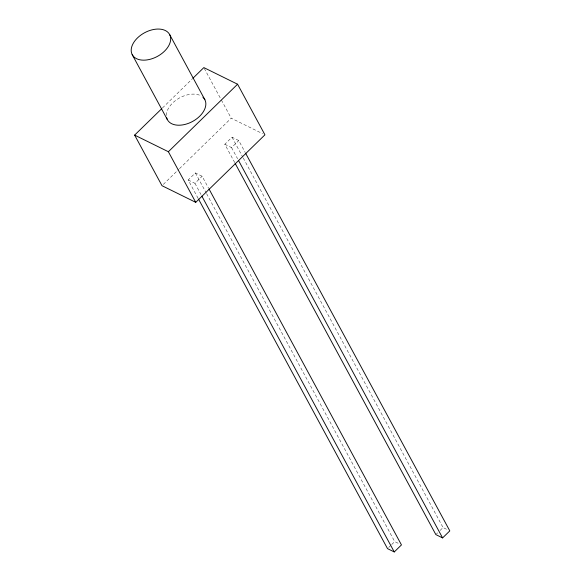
<?xml version="1.0" encoding="UTF-8"?>
<svg xmlns="http://www.w3.org/2000/svg" width="581" height="581" viewBox="0 0 581 581"><rect width="100%" height="100%" fill="white"/><g stroke="black" fill="none" stroke-linecap="round" stroke-linejoin="round"><path stroke-width="0.44" stroke-dasharray="2.9 2.18" d="M162.455 107.972L192.202 78.951M163.297 184.438L178.817 169.296M179.464 168.664L231.202 118.19L262.532 133.637M198.106 198.332L188.179 179.972L195.39 172.942L202.137 176.268L208.608 188.237M234.731 162.615L224.803 144.255L232.008 137.218L238.755 140.544L245.233 152.52M188.179 179.972L194.933 183.298L202.137 176.268M224.803 144.255L231.55 147.581L238.755 140.544M388.711 547.455L391.115 545.109M391.717 544.52L394.717 541.594L399.22 543.809M436.454 533.997L437.66 532.828M440.057 530.482L443.063 527.555L447.559 529.77M204.272 68.384L220.947 99.22M221.376 100.005L231.202 118.19M232.008 137.218L242.8 157.175M243.236 157.974L443.063 527.555M231.55 147.581L237.593 158.751M195.39 172.942L206.175 192.892M206.611 193.691L394.717 541.594M194.933 183.298L200.968 194.475M166.362 115.437A21.236 13.45 -28.4 0 1 179.217 98.102A21.236 13.45 -28.4 0 1 201.084 95.887"/><path stroke-width="0.87" d="M192.848 78.319L203.844 67.592L237.578 84.223L264.936 134.821L195.739 202.333L162.005 185.702L134.639 135.104L161.809 108.603M134.639 135.104L168.374 151.728L237.578 84.223M198.535 199.123L387.512 548.624L394.259 551.95L401.464 544.92L209.044 189.036M235.16 163.414L435.852 534.585L442.599 537.912L449.81 530.881L245.661 153.319M238.457 160.349L442.599 537.912M169.696 34.649A21.236 13.45 -28.4 0 1 146.899 59.937A21.236 13.45 -28.4 0 1 136.215 39.232A21.236 13.45 -28.4 0 1 169.696 34.649L204.868 99.707M132.177 54.563L167.35 119.613M201.832 196.066L394.259 551.95M168.374 151.728L195.739 202.333M202.914 97.194A21.236 13.45 -28.4 0 1 193.008 121.218A21.236 13.45 -28.4 0 1 166.616 117.623"/></g></svg>
